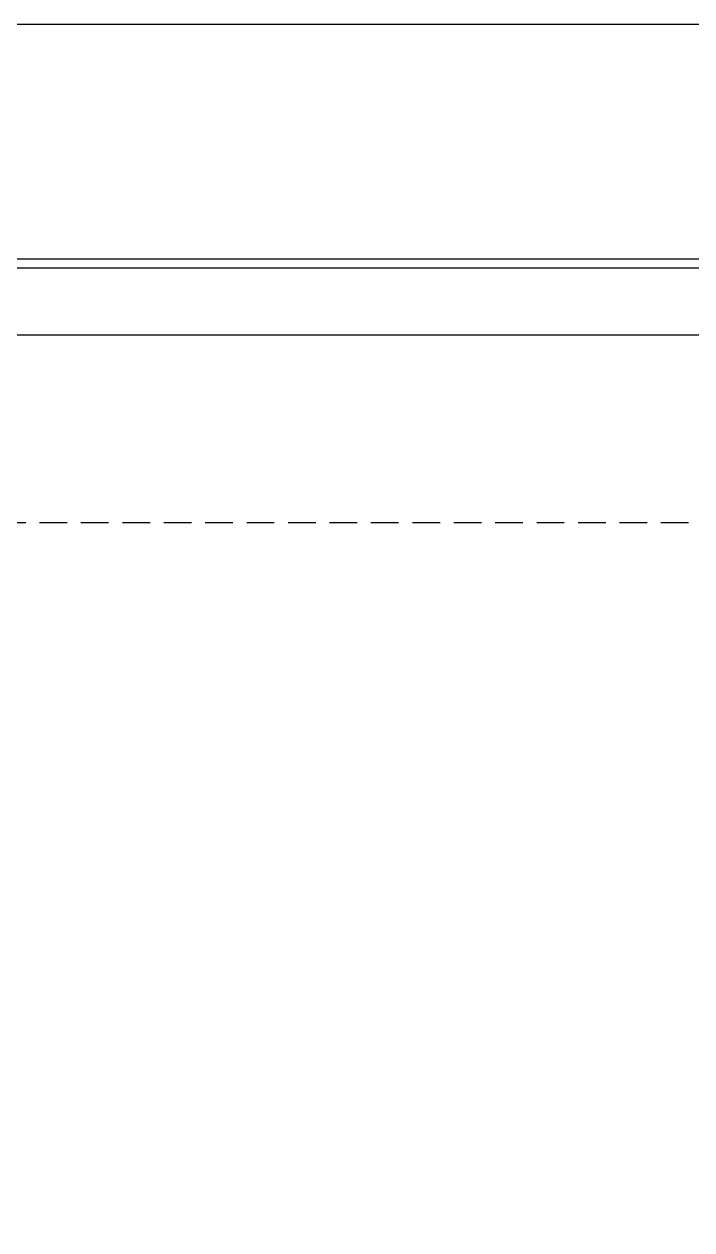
# Model space of a CAD drawing. Header units: millimetres. Extents: x 5429406 to 5440208, y -620941 to -619789.
# Drawn here: x 5434107.1 to 5434145.4, y -620868.2 to -620798.9 of the extents above; entities that cross this region are included whole.
import ezdxf

# ---------------------------------------------------------------- set-up
doc = ezdxf.new("R2010")
doc.units = ezdxf.units.MM
doc.header["$LTSCALE"] = 0.05
doc.linetypes.add('HIDDEN', pattern=[9.525, 6.35, -3.175])
for name, color, linetype in [('aksoy_cam', 4, 'Continuous'), ('aksoy_iz', 8, 'HIDDEN'), ('aksoy_profil', 40, 'Continuous')]:
    doc.layers.add(name, color=color, linetype=linetype)

msp = doc.modelspace()

# ---------------------------------------------------------------- linework, layer by layer
at = {"layer": 'aksoy_cam', "transparency": 33554541}
msp.add_lwpolyline([(5434042.131, -620816.821), (5434042.131, -620816.221), (5434043.781, -620816.221), (5434043.781, -620814.221), (5434042.131, -620814.221), (5434042.131, -620812.945), (5434157.099, -620812.945), (5434157.099, -620814.221), (5434155.449, -620814.221), (5434155.449, -620816.221), (5434157.099, -620816.221), (5434157.099, -620816.821), (5434042.131, -620816.821)], dxfattribs=at)
at = {"layer": 'aksoy_iz', "ltscale": 5, "transparency": 33554541}
msp.add_line((5434157.159, -620827.6, -69.554), (5434046.927, -620827.6, -69.554), dxfattribs=at)
msp.add_arc((5434156.882, -620821.53, -523.628), 110.122, 183.16001, 271.17993, dxfattribs=at)
at = {"layer": 'aksoy_profil', "transparency": 33554541}
msp.add_lwpolyline([(5434043.681, -620798.945), (5434155.549, -620798.945), (5434155.549, -620811.845), (5434156.999, -620811.845), (5434156.999, -620812.445), (5434042.231, -620812.445), (5434042.231, -620811.845), (5434043.681, -620811.845), (5434043.681, -620798.945)], dxfattribs=at)

doc.saveas('drawing.dxf')
